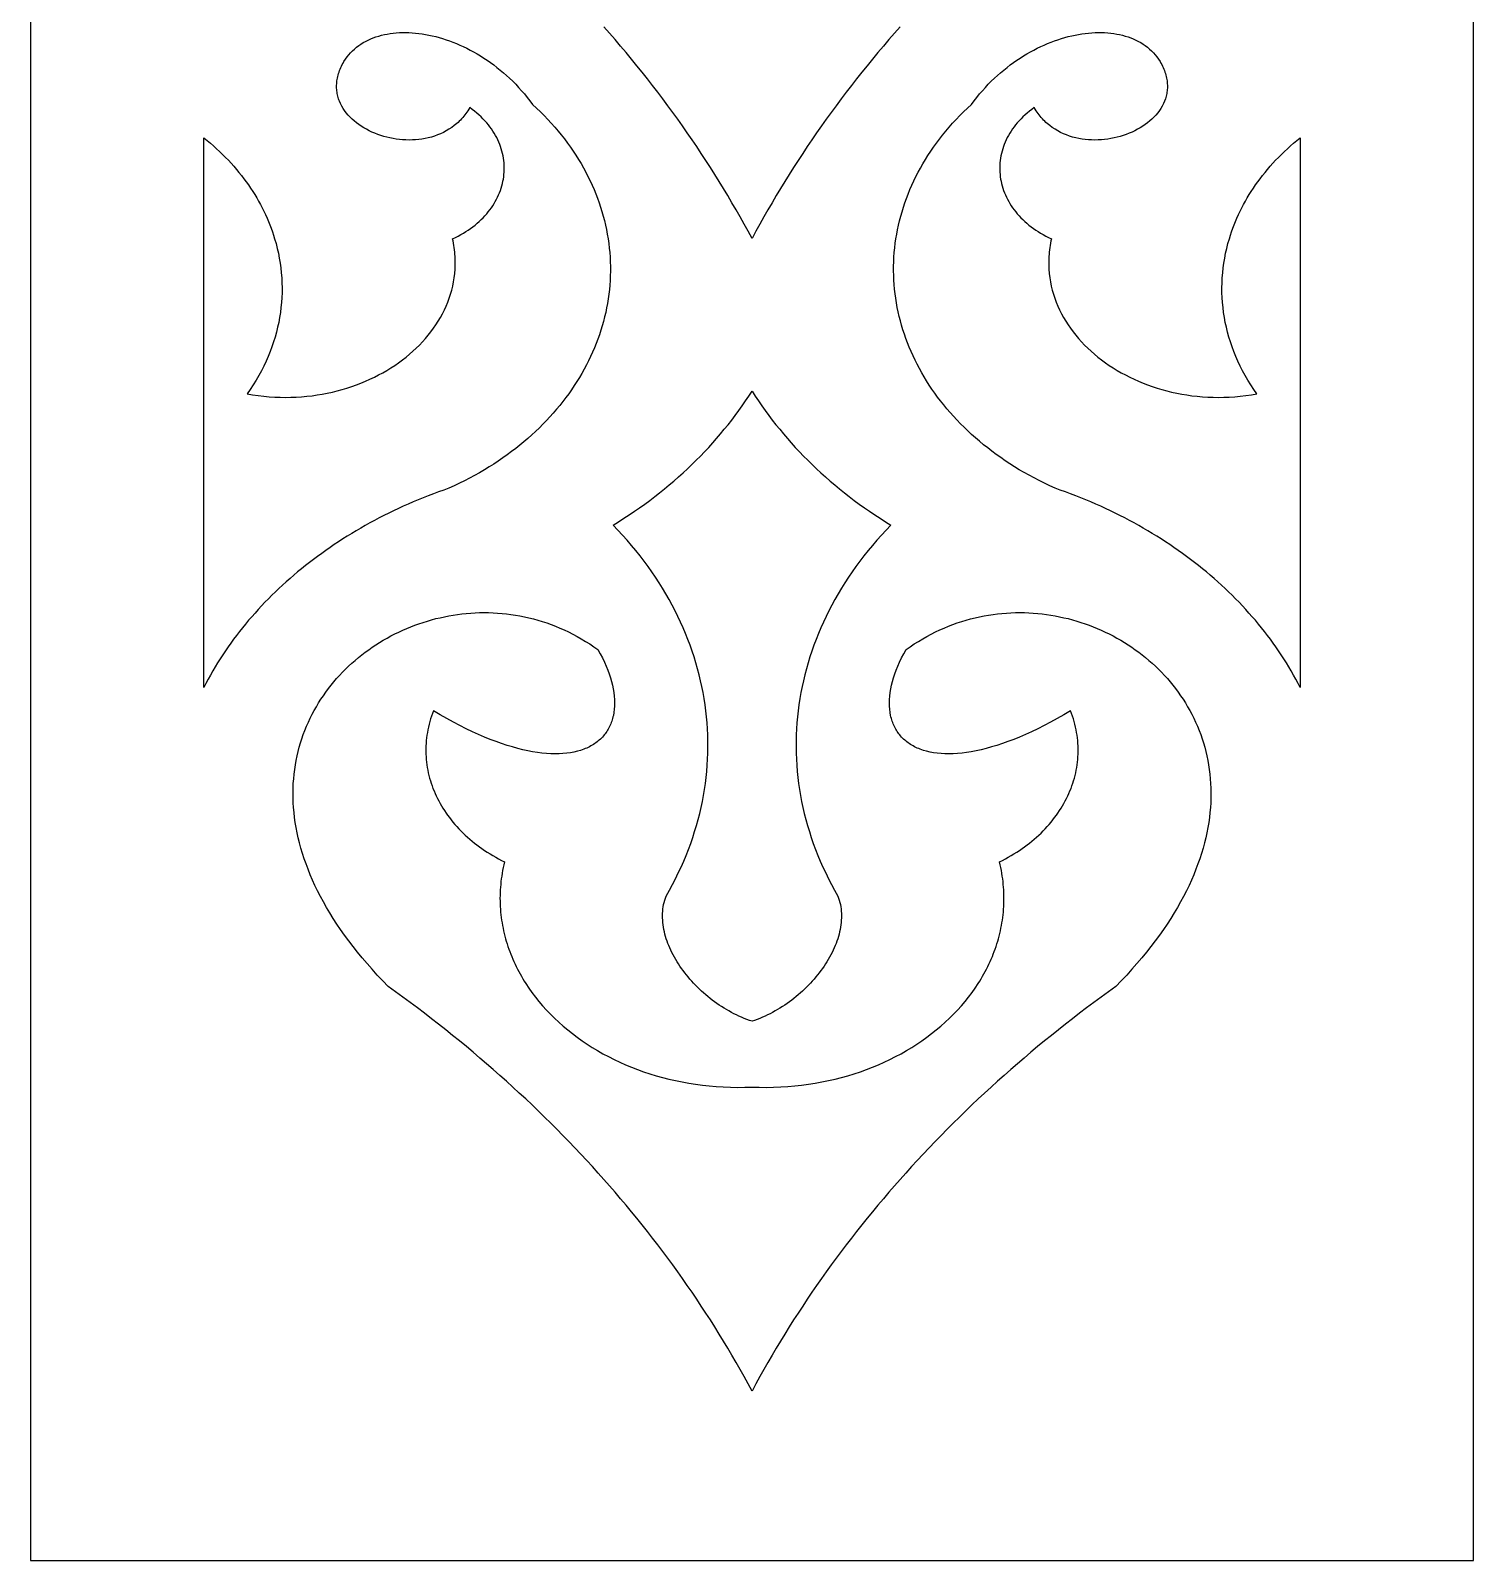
# Model space of a CAD drawing. Extents: x 2404 to 3052, y -2673 to -933.
# Drawn here: x 2801.7 to 3051.7, y -2653.1 to -2388 of the extents above; entities that cross this region are included whole.
import ezdxf

# ---------------------------------------------------------------- set-up
doc = ezdxf.new("R2010")
doc.units = 0
doc.layers.add('LAYER_1', color=18, linetype='CONTINUOUS')

msp = doc.modelspace()

# ---------------------------------------------------------------- linework, layer by layer
at = {"layer": 'LAYER_1'}
for points in [[(2801.7, -2653.09), (3051.7, -2653.09), (3051.7, -953.09), (2801.7, -953.09)], [(2855.99, -2393.32), (2856.26, -2392.92), (2856.54, -2392.53), (2856.83, -2392.16), (2857.14, -2391.81), (2857.47, -2391.48), (2857.82, -2391.16), (2858.18, -2390.86), (2858.55, -2390.58), (2858.94, -2390.31), (2859.34, -2390.06), (2859.75, -2389.83), (2860.18, -2389.61), (2860.62, -2389.41), (2861.07, -2389.23), (2861.54, -2389.06), (2862.01, -2388.91), (2862.49, -2388.78), (2862.99, -2388.66), (2863.49, -2388.56), (2864.01, -2388.47), (2864.53, -2388.41), (2865.06, -2388.35), (2865.59, -2388.32), (2866.14, -2388.3), (2866.69, -2388.3), (2867.25, -2388.31), (2867.81, -2388.34), (2868.38, -2388.39), (2868.96, -2388.45), (2869.54, -2388.53), (2870.12, -2388.63), (2870.71, -2388.74), (2871.3, -2388.87), (2871.89, -2389.01), (2872.48, -2389.18), (2873.08, -2389.35), (2873.68, -2389.55), (2874.28, -2389.75), (2874.88, -2389.98), (2875.48, -2390.22), (2876.08, -2390.48), (2876.67, -2390.75), (2877.27, -2391.04), (2877.87, -2391.35), (2878.46, -2391.67), (2879.05, -2392), (2879.63, -2392.36), (2880.22, -2392.72), (2880.8, -2393.11), (2881.37, -2393.51), (2881.94, -2393.93), (2882.5, -2394.36), (2883.06, -2394.81), (2883.61, -2395.27), (2884.16, -2395.75), (2884.7, -2396.24), (2885.23, -2396.75), (2885.75, -2397.28), (2886.26, -2397.82), (2886.77, -2398.38), (2887.26, -2398.95), (2887.75, -2399.54), (2888.22, -2400.15), (2888.68, -2400.77), (2889.37, -2401.4), (2890.03, -2402.04), (2890.68, -2402.69), (2891.31, -2403.35), (2891.92, -2404.02), (2892.51, -2404.69), (2893.09, -2405.37), (2893.65, -2406.05), (2894.19, -2406.75), (2894.72, -2407.45), (2895.22, -2408.15), (2895.71, -2408.86), (2896.18, -2409.58), (2896.64, -2410.3), (2897.07, -2411.03), (2897.49, -2411.77), (2897.89, -2412.5), (2898.27, -2413.25), (2898.64, -2414), (2898.99, -2414.75), (2899.32, -2415.5), (2899.63, -2416.26), (2899.92, -2417.03), (2900.19, -2417.8), (2900.45, -2418.57), (2900.69, -2419.34), (2900.91, -2420.12), (2901.12, -2420.9), (2901.3, -2421.68), (2901.47, -2422.46), (2901.62, -2423.25), (2901.75, -2424.04), (2901.87, -2424.84), (2901.96, -2425.65), (2902.04, -2426.45), (2902.1, -2427.26), (2902.14, -2428.06), (2902.16, -2428.87), (2902.16, -2429.67), (2902.14, -2430.47), (2902.1, -2431.27), (2902.05, -2432.07), (2901.98, -2432.86), (2901.89, -2433.66), (2901.78, -2434.45), (2901.65, -2435.24), (2901.5, -2436.02), (2901.34, -2436.81), (2901.16, -2437.59), (2900.96, -2438.36), (2900.74, -2439.14), (2900.51, -2439.91), (2900.26, -2440.67), (2899.99, -2441.44), (2899.7, -2442.19), (2899.4, -2442.95), (2899.08, -2443.7), (2898.74, -2444.44), (2898.38, -2445.18), (2898.01, -2445.91), (2897.62, -2446.64), (2897.22, -2447.37), (2896.8, -2448.08), (2896.36, -2448.8), (2895.9, -2449.5), (2895.43, -2450.2), (2894.95, -2450.89), (2894.44, -2451.58), (2893.92, -2452.26), (2893.39, -2452.93), (2892.84, -2453.59), (2892.27, -2454.25), (2891.69, -2454.9), (2891.09, -2455.54), (2890.48, -2456.18), (2889.85, -2456.8), (2889.2, -2457.42), (2888.55, -2458.03), (2887.87, -2458.63), (2887.18, -2459.22), (2886.48, -2459.8), (2885.76, -2460.37), (2885.02, -2460.93), (2884.28, -2461.48), (2883.51, -2462.02), (2882.74, -2462.56), (2881.94, -2463.08), (2881.14, -2463.59), (2880.32, -2464.09), (2879.48, -2464.58), (2878.64, -2465.06), (2877.77, -2465.52), (2876.9, -2465.98), (2876.01, -2466.42), (2875.1, -2466.85), (2874.19, -2467.27), (2873.28, -2467.59), (2872.38, -2467.91), (2871.49, -2468.24), (2870.61, -2468.59), (2869.73, -2468.93), (2868.85, -2469.29), (2867.99, -2469.66), (2867.13, -2470.03), (2866.27, -2470.41), (2865.43, -2470.8), (2864.59, -2471.2), (2863.75, -2471.6), (2862.93, -2472.01), (2862.11, -2472.43), (2861.3, -2472.86), (2860.49, -2473.29), (2859.69, -2473.74), (2858.9, -2474.19), (2858.12, -2474.64), (2857.34, -2475.11), (2856.57, -2475.58), (2855.81, -2476.06), (2855.06, -2476.54), (2854.31, -2477.04), (2853.58, -2477.54), (2852.85, -2478.04), (2852.13, -2478.56), (2851.41, -2479.08), (2850.71, -2479.61), (2850.01, -2480.14), (2849.32, -2480.68), (2848.64, -2481.23), (2847.97, -2481.78), (2847.3, -2482.34), (2846.65, -2482.91), (2846, -2483.48), (2845.36, -2484.06), (2844.73, -2484.64), (2844.11, -2485.23), (2843.5, -2485.83), (2842.9, -2486.43), (2842.3, -2487.04), (2841.72, -2487.66), (2841.14, -2488.28), (2840.58, -2488.9), (2840.02, -2489.54), (2839.47, -2490.17), (2838.94, -2490.82), (2838.41, -2491.47), (2837.89, -2492.12), (2837.38, -2492.78), (2836.88, -2493.45), (2836.4, -2494.12), (2835.92, -2494.79), (2835.45, -2495.47), (2834.99, -2496.16), (2834.54, -2496.85), (2834.1, -2497.54), (2833.68, -2498.24), (2833.26, -2498.95), (2832.85, -2499.66), (2832.46, -2500.37), (2832.07, -2501.09), (2831.7, -2501.82), (2831.7, -2424.04), (2831.7, -2406.54), (2832.27, -2407), (2832.84, -2407.48), (2833.39, -2407.96), (2833.93, -2408.45), (2834.45, -2408.94), (2834.97, -2409.44), (2835.47, -2409.94), (2835.96, -2410.45), (2836.44, -2410.97), (2836.9, -2411.49), (2837.36, -2412.02), (2837.8, -2412.55), (2838.22, -2413.08), (2838.64, -2413.63), (2839.04, -2414.17), (2839.44, -2414.72), (2839.81, -2415.28), (2840.18, -2415.84), (2840.53, -2416.4), (2840.88, -2416.97), (2841.2, -2417.54), (2841.52, -2418.11), (2841.82, -2418.69), (2842.11, -2419.27), (2842.39, -2419.86), (2842.66, -2420.45), (2842.91, -2421.04), (2843.15, -2421.63), (2843.38, -2422.23), (2843.59, -2422.83), (2843.79, -2423.43), (2843.98, -2424.04), (2844.22, -2424.87), (2844.44, -2425.71), (2844.63, -2426.56), (2844.79, -2427.4), (2844.93, -2428.25), (2845.05, -2429.1), (2845.14, -2429.96), (2845.21, -2430.81), (2845.25, -2431.67), (2845.27, -2432.53), (2845.26, -2433.39), (2845.23, -2434.24), (2845.17, -2435.1), (2845.08, -2435.96), (2844.98, -2436.82), (2844.84, -2437.67), (2844.68, -2438.53), (2844.5, -2439.38), (2844.29, -2440.23), (2844.05, -2441.08), (2843.79, -2441.93), (2843.5, -2442.77), (2843.19, -2443.61), (2842.85, -2444.44), (2842.49, -2445.27), (2842.09, -2446.1), (2841.68, -2446.92), (2841.23, -2447.74), (2840.77, -2448.55), (2840.27, -2449.35), (2839.75, -2450.15), (2839.2, -2450.94), (2840.16, -2451.1), (2841.13, -2451.23), (2842.08, -2451.34), (2843.04, -2451.43), (2843.99, -2451.48), (2844.93, -2451.52), (2845.87, -2451.53), (2846.8, -2451.52), (2847.72, -2451.48), (2848.64, -2451.42), (2849.55, -2451.34), (2850.46, -2451.24), (2851.35, -2451.11), (2852.24, -2450.97), (2853.11, -2450.8), (2853.98, -2450.61), (2854.83, -2450.4), (2855.68, -2450.17), (2856.51, -2449.92), (2857.34, -2449.65), (2858.15, -2449.37), (2858.94, -2449.06), (2859.73, -2448.73), (2860.5, -2448.39), (2861.26, -2448.03), (2862, -2447.65), (2862.72, -2447.26), (2863.44, -2446.85), (2864.13, -2446.42), (2864.81, -2445.98), (2865.47, -2445.52), (2866.12, -2445.05), (2866.75, -2444.56), (2867.36, -2444.06), (2867.95, -2443.54), (2868.52, -2443.01), (2869.07, -2442.47), (2869.6, -2441.91), (2870.11, -2441.34), (2870.6, -2440.76), (2871.07, -2440.17), (2871.52, -2439.56), (2871.94, -2438.94), (2872.34, -2438.32), (2872.72, -2437.68), (2873.07, -2437.03), (2873.4, -2436.37), (2873.7, -2435.71), (2873.98, -2435.03), (2874.24, -2434.35), (2874.46, -2433.65), (2874.66, -2432.95), (2874.83, -2432.24), (2874.98, -2431.53), (2875.1, -2430.8), (2875.19, -2430.07), (2875.25, -2429.34), (2875.26, -2428.97), (2875.27, -2428.59), (2875.28, -2428.22), (2875.27, -2427.85), (2875.26, -2427.47), (2875.24, -2427.09), (2875.22, -2426.72), (2875.18, -2426.34), (2875.14, -2425.96), (2875.09, -2425.57), (2875.03, -2425.19), (2874.96, -2424.81), (2874.89, -2424.42), (2874.81, -2424.04), (2875.3, -2423.81), (2875.77, -2423.57), (2876.23, -2423.32), (2876.68, -2423.07), (2877.11, -2422.8), (2877.54, -2422.53), (2877.94, -2422.25), (2878.34, -2421.96), (2878.72, -2421.66), (2879.09, -2421.35), (2879.44, -2421.04), (2879.78, -2420.72), (2880.11, -2420.39), (2880.42, -2420.06), (2880.72, -2419.72), (2881, -2419.38), (2881.28, -2419.03), (2881.53, -2418.67), (2881.78, -2418.31), (2882.01, -2417.94), (2882.22, -2417.57), (2882.43, -2417.2), (2882.61, -2416.82), (2882.79, -2416.44), (2882.95, -2416.06), (2883.09, -2415.67), (2883.22, -2415.28), (2883.34, -2414.88), (2883.44, -2414.49), (2883.53, -2414.09), (2883.61, -2413.69), (2883.67, -2413.29), (2883.71, -2412.89), (2883.75, -2412.48), (2883.76, -2412.08), (2883.77, -2411.68), (2883.75, -2411.27), (2883.73, -2410.87), (2883.69, -2410.47), (2883.63, -2410.06), (2883.56, -2409.66), (2883.47, -2409.26), (2883.37, -2408.86), (2883.26, -2408.46), (2883.13, -2408.07), (2882.99, -2407.68), (2882.83, -2407.29), (2882.65, -2406.9), (2882.46, -2406.51), (2882.26, -2406.13), (2882.04, -2405.76), (2881.81, -2405.38), (2881.56, -2405.02), (2881.29, -2404.65), (2881.01, -2404.29), (2880.72, -2403.94), (2880.41, -2403.59), (2880.08, -2403.25), (2879.74, -2402.91), (2879.38, -2402.58), (2879.01, -2402.26), (2878.63, -2401.94), (2878.22, -2401.63), (2877.81, -2401.32), (2877.65, -2401.59), (2877.48, -2401.85), (2877.31, -2402.1), (2877.13, -2402.35), (2876.95, -2402.58), (2876.76, -2402.82), (2876.57, -2403.04), (2876.38, -2403.26), (2876.18, -2403.47), (2875.97, -2403.67), (2875.76, -2403.87), (2875.55, -2404.06), (2875.11, -2404.42), (2874.66, -2404.76), (2874.19, -2405.07), (2873.71, -2405.35), (2873.22, -2405.61), (2872.71, -2405.85), (2872.2, -2406.06), (2871.68, -2406.24), (2871.14, -2406.41), (2870.61, -2406.55), (2870.06, -2406.67), (2869.51, -2406.76), (2868.96, -2406.84), (2868.4, -2406.89), (2867.84, -2406.92), (2867.28, -2406.93), (2866.72, -2406.92), (2866.16, -2406.89), (2865.61, -2406.83), (2865.05, -2406.76), (2864.5, -2406.67), (2863.96, -2406.57), (2863.42, -2406.44), (2862.88, -2406.3), (2862.36, -2406.13), (2861.84, -2405.96), (2861.34, -2405.76), (2860.84, -2405.55), (2860.36, -2405.32), (2859.89, -2405.07), (2859.43, -2404.81), (2858.99, -2404.54), (2858.56, -2404.25), (2858.15, -2403.95), (2857.76, -2403.63), (2857.39, -2403.3), (2857.04, -2402.95), (2856.71, -2402.6), (2856.4, -2402.23), (2856.11, -2401.84), (2855.85, -2401.45), (2855.61, -2401.04), (2855.4, -2400.63), (2855.21, -2400.2), (2855.13, -2399.99), (2855.05, -2399.77), (2854.99, -2399.54), (2854.93, -2399.32), (2854.87, -2399.09), (2854.83, -2398.86), (2854.79, -2398.63), (2854.76, -2398.4), (2854.74, -2398.16), (2854.72, -2397.92), (2854.72, -2397.68), (2854.72, -2397.44), (2854.73, -2397.2), (2854.75, -2396.95), (2854.78, -2396.7), (2854.81, -2396.45), (2854.86, -2396.2), (2854.92, -2395.95), (2854.98, -2395.69), (2855.05, -2395.43), (2855.14, -2395.17), (2855.23, -2394.91), (2855.33, -2394.65), (2855.44, -2394.39), (2855.57, -2394.12), (2855.7, -2393.86), (2855.84, -2393.59)], [(2964.71, -2400.77), (2965.17, -2400.15), (2965.64, -2399.54), (2966.13, -2398.95), (2966.62, -2398.38), (2967.13, -2397.82), (2967.64, -2397.28), (2968.16, -2396.75), (2968.69, -2396.24), (2969.23, -2395.75), (2969.78, -2395.27), (2970.33, -2394.81), (2970.89, -2394.36), (2971.45, -2393.93), (2972.02, -2393.51), (2972.59, -2393.11), (2973.17, -2392.72), (2973.76, -2392.36), (2974.34, -2392), (2974.93, -2391.67), (2975.53, -2391.35), (2976.12, -2391.04), (2976.72, -2390.75), (2977.32, -2390.48), (2977.91, -2390.22), (2978.51, -2389.98), (2979.11, -2389.75), (2979.71, -2389.55), (2980.31, -2389.35), (2980.91, -2389.18), (2981.5, -2389.01), (2982.09, -2388.87), (2982.68, -2388.74), (2983.27, -2388.63), (2983.85, -2388.53), (2984.43, -2388.45), (2985.01, -2388.39), (2985.58, -2388.34), (2986.14, -2388.31), (2986.7, -2388.3), (2987.25, -2388.3), (2987.8, -2388.32), (2988.33, -2388.35), (2988.86, -2388.41), (2989.38, -2388.47), (2989.9, -2388.56), (2990.4, -2388.66), (2990.9, -2388.78), (2991.38, -2388.91), (2991.85, -2389.06), (2992.32, -2389.23), (2992.77, -2389.41), (2993.21, -2389.61), (2993.64, -2389.83), (2994.05, -2390.06), (2994.45, -2390.31), (2994.84, -2390.58), (2995.21, -2390.86), (2995.57, -2391.16), (2995.92, -2391.48), (2996.25, -2391.81), (2996.56, -2392.16), (2996.86, -2392.53), (2997.13, -2392.92), (2997.4, -2393.32), (2997.55, -2393.59), (2997.69, -2393.86), (2997.82, -2394.12), (2997.95, -2394.39), (2998.06, -2394.65), (2998.16, -2394.91), (2998.25, -2395.17), (2998.34, -2395.43), (2998.41, -2395.69), (2998.48, -2395.95), (2998.53, -2396.2), (2998.58, -2396.45), (2998.61, -2396.7), (2998.64, -2396.95), (2998.66, -2397.2), (2998.67, -2397.44), (2998.67, -2397.68), (2998.67, -2397.92), (2998.65, -2398.16), (2998.63, -2398.4), (2998.6, -2398.63), (2998.56, -2398.86), (2998.52, -2399.09), (2998.47, -2399.32), (2998.4, -2399.54), (2998.34, -2399.77), (2998.18, -2400.2), (2997.99, -2400.63), (2997.78, -2401.04), (2997.54, -2401.45), (2997.28, -2401.84), (2996.99, -2402.23), (2996.68, -2402.6), (2996.35, -2402.95), (2996, -2403.3), (2995.63, -2403.63), (2995.24, -2403.95), (2994.83, -2404.25), (2994.4, -2404.54), (2993.96, -2404.81), (2993.5, -2405.07), (2993.03, -2405.32), (2992.55, -2405.55), (2992.05, -2405.76), (2991.55, -2405.96), (2991.03, -2406.13), (2990.51, -2406.3), (2989.97, -2406.44), (2989.43, -2406.57), (2988.89, -2406.67), (2988.34, -2406.76), (2987.78, -2406.83), (2987.23, -2406.89), (2986.67, -2406.92), (2986.11, -2406.93), (2985.55, -2406.92), (2984.99, -2406.89), (2984.43, -2406.84), (2983.88, -2406.76), (2983.33, -2406.67), (2982.78, -2406.55), (2982.25, -2406.41), (2981.72, -2406.24), (2981.19, -2406.06), (2980.68, -2405.85), (2980.17, -2405.61), (2979.68, -2405.35), (2979.2, -2405.07), (2978.73, -2404.76), (2978.28, -2404.42), (2978.06, -2404.24), (2977.84, -2404.06), (2977.63, -2403.87), (2977.42, -2403.67), (2977.21, -2403.47), (2977.01, -2403.26), (2976.82, -2403.04), (2976.63, -2402.82), (2976.44, -2402.58), (2976.26, -2402.35), (2976.08, -2402.1), (2975.91, -2401.85), (2975.74, -2401.59), (2975.58, -2401.32), (2975.17, -2401.63), (2974.76, -2401.94), (2974.38, -2402.26), (2974.01, -2402.58), (2973.65, -2402.91), (2973.31, -2403.25), (2972.98, -2403.59), (2972.67, -2403.94), (2972.38, -2404.29), (2972.1, -2404.65), (2971.83, -2405.02), (2971.59, -2405.38), (2971.35, -2405.76), (2971.13, -2406.13), (2970.93, -2406.51), (2970.74, -2406.9), (2970.56, -2407.29), (2970.41, -2407.68), (2970.26, -2408.07), (2970.13, -2408.46), (2970.02, -2408.86), (2969.92, -2409.26), (2969.83, -2409.66), (2969.76, -2410.06), (2969.71, -2410.47), (2969.66, -2410.87), (2969.64, -2411.27), (2969.63, -2411.68), (2969.63, -2412.08), (2969.64, -2412.48), (2969.68, -2412.89), (2969.72, -2413.29), (2969.78, -2413.69), (2969.86, -2414.09), (2969.95, -2414.49), (2970.05, -2414.88), (2970.17, -2415.28), (2970.3, -2415.67), (2970.44, -2416.06), (2970.6, -2416.44), (2970.78, -2416.82), (2970.97, -2417.2), (2971.17, -2417.57), (2971.38, -2417.94), (2971.61, -2418.31), (2971.86, -2418.67), (2972.11, -2419.03), (2972.39, -2419.38), (2972.67, -2419.72), (2972.97, -2420.06), (2973.28, -2420.39), (2973.61, -2420.72), (2973.95, -2421.04), (2974.3, -2421.35), (2974.67, -2421.66), (2975.05, -2421.96), (2975.45, -2422.25), (2975.85, -2422.53), (2976.28, -2422.8), (2976.71, -2423.07), (2977.16, -2423.32), (2977.62, -2423.57), (2978.09, -2423.81), (2978.58, -2424.04), (2978.5, -2424.42), (2978.43, -2424.81), (2978.36, -2425.19), (2978.3, -2425.57), (2978.25, -2425.96), (2978.21, -2426.34), (2978.17, -2426.72), (2978.15, -2427.09), (2978.13, -2427.47), (2978.12, -2427.85), (2978.11, -2428.22), (2978.12, -2428.59), (2978.15, -2429.34), (2978.2, -2430.07), (2978.29, -2430.8), (2978.41, -2431.53), (2978.56, -2432.24), (2978.73, -2432.95), (2978.93, -2433.65), (2979.16, -2434.35), (2979.41, -2435.03), (2979.69, -2435.71), (2979.99, -2436.37), (2980.32, -2437.03), (2980.67, -2437.68), (2981.05, -2438.32), (2981.45, -2438.94), (2981.87, -2439.56), (2982.32, -2440.17), (2982.79, -2440.76), (2983.28, -2441.34), (2983.79, -2441.91), (2984.32, -2442.47), (2984.87, -2443.01), (2985.44, -2443.54), (2986.03, -2444.06), (2986.64, -2444.56), (2987.27, -2445.05), (2987.92, -2445.52), (2988.58, -2445.98), (2989.26, -2446.42), (2989.95, -2446.85), (2990.67, -2447.26), (2991.39, -2447.65), (2992.14, -2448.03), (2992.89, -2448.39), (2993.66, -2448.73), (2994.45, -2449.06), (2995.24, -2449.37), (2996.05, -2449.65), (2996.88, -2449.92), (2997.71, -2450.17), (2998.56, -2450.4), (2999.41, -2450.61), (3000.28, -2450.8), (3001.15, -2450.97), (3002.04, -2451.11), (3002.93, -2451.24), (3003.84, -2451.34), (3004.75, -2451.42), (3005.67, -2451.48), (3006.59, -2451.52), (3007.52, -2451.53), (3008.46, -2451.52), (3009.4, -2451.48), (3010.35, -2451.43), (3011.31, -2451.34), (3012.26, -2451.23), (3013.23, -2451.1), (3014.19, -2450.94), (3013.64, -2450.15), (3013.12, -2449.35), (3012.62, -2448.55), (3012.16, -2447.74), (3011.71, -2446.92), (3011.3, -2446.1), (3010.9, -2445.27), (3010.54, -2444.44), (3010.2, -2443.61), (3009.89, -2442.77), (3009.6, -2441.93), (3009.34, -2441.08), (3009.1, -2440.23), (3008.89, -2439.38), (3008.71, -2438.53), (3008.55, -2437.67), (3008.41, -2436.82), (3008.31, -2435.96), (3008.22, -2435.1), (3008.16, -2434.24), (3008.13, -2433.39), (3008.12, -2432.53), (3008.14, -2431.67), (3008.18, -2430.81), (3008.25, -2429.96), (3008.34, -2429.1), (3008.46, -2428.25), (3008.6, -2427.4), (3008.76, -2426.56), (3008.95, -2425.71), (3009.17, -2424.87), (3009.41, -2424.04), (3009.6, -2423.43), (3009.8, -2422.83), (3010.01, -2422.23), (3010.24, -2421.63), (3010.48, -2421.04), (3010.73, -2420.45), (3011, -2419.86), (3011.28, -2419.27), (3011.57, -2418.69), (3011.87, -2418.11), (3012.19, -2417.54), (3012.52, -2416.97), (3012.86, -2416.4), (3013.21, -2415.84), (3013.58, -2415.28), (3013.96, -2414.72), (3014.35, -2414.17), (3014.75, -2413.63), (3015.17, -2413.08), (3015.59, -2412.55), (3016.04, -2412.02), (3016.49, -2411.49), (3016.95, -2410.97), (3017.43, -2410.45), (3017.92, -2409.94), (3018.42, -2409.44), (3018.94, -2408.94), (3019.46, -2408.45), (3020, -2407.96), (3020.55, -2407.48), (3021.12, -2407), (3021.69, -2406.54), (3021.69, -2424.04), (3021.69, -2501.82), (3021.32, -2501.09), (3020.93, -2500.37), (3020.54, -2499.66), (3020.13, -2498.95), (3019.71, -2498.24), (3019.29, -2497.54), (3018.85, -2496.85), (3018.4, -2496.16), (3017.94, -2495.47), (3017.47, -2494.79), (3017, -2494.12), (3016.51, -2493.45), (3016.01, -2492.78), (3015.5, -2492.12), (3014.98, -2491.47), (3014.45, -2490.82), (3013.92, -2490.17), (3013.37, -2489.54), (3012.81, -2488.9), (3012.25, -2488.28), (3011.67, -2487.66), (3011.09, -2487.04), (3010.49, -2486.43), (3009.89, -2485.83), (3009.28, -2485.23), (3008.66, -2484.64), (3008.03, -2484.06), (3007.39, -2483.48), (3006.75, -2482.91), (3006.09, -2482.34), (3005.43, -2481.78), (3004.75, -2481.23), (3004.07, -2480.68), (3003.38, -2480.14), (3002.68, -2479.61), (3001.98, -2479.08), (3001.27, -2478.56), (3000.54, -2478.04), (2999.81, -2477.54), (2999.08, -2477.04), (2998.33, -2476.54), (2997.58, -2476.06), (2996.82, -2475.58), (2996.05, -2475.11), (2995.27, -2474.64), (2994.49, -2474.19), (2993.7, -2473.74), (2992.9, -2473.29), (2992.09, -2472.86), (2991.28, -2472.43), (2990.46, -2472.01), (2989.64, -2471.6), (2988.8, -2471.2), (2987.96, -2470.8), (2987.12, -2470.41), (2986.26, -2470.03), (2985.4, -2469.66), (2984.54, -2469.29), (2983.66, -2468.93), (2982.78, -2468.59), (2981.9, -2468.24), (2981.01, -2467.91), (2980.11, -2467.59), (2979.2, -2467.27), (2978.28, -2466.85), (2977.36, -2466.41), (2976.46, -2465.96), (2975.58, -2465.5), (2974.71, -2465.03), (2973.85, -2464.55), (2973.01, -2464.06), (2972.19, -2463.55), (2971.38, -2463.04), (2970.58, -2462.51), (2969.8, -2461.97), (2969.03, -2461.43), (2968.28, -2460.87), (2967.54, -2460.3), (2966.82, -2459.73), (2966.12, -2459.14), (2965.43, -2458.55), (2964.75, -2457.95), (2964.09, -2457.34), (2963.45, -2456.72), (2962.82, -2456.09), (2962.21, -2455.45), (2961.61, -2454.81), (2961.03, -2454.15), (2960.46, -2453.5), (2959.91, -2452.83), (2959.38, -2452.15), (2958.86, -2451.47), (2958.36, -2450.79), (2957.88, -2450.09), (2957.41, -2449.39), (2956.96, -2448.68), (2956.52, -2447.97), (2956.11, -2447.25), (2955.7, -2446.53), (2955.32, -2445.8), (2954.95, -2445.07), (2954.6, -2444.33), (2954.26, -2443.58), (2953.95, -2442.83), (2953.65, -2442.08), (2953.36, -2441.33), (2953.1, -2440.56), (2952.85, -2439.8), (2952.62, -2439.03), (2952.41, -2438.26), (2952.21, -2437.49), (2952.03, -2436.71), (2951.87, -2435.93), (2951.73, -2435.15), (2951.6, -2434.36), (2951.5, -2433.57), (2951.41, -2432.79), (2951.34, -2431.99), (2951.28, -2431.2), (2951.25, -2430.41), (2951.23, -2429.61), (2951.23, -2428.82), (2951.26, -2428.02), (2951.29, -2427.23), (2951.35, -2426.43), (2951.43, -2425.63), (2951.52, -2424.83), (2951.64, -2424.04), (2951.77, -2423.25), (2951.92, -2422.47), (2952.08, -2421.69), (2952.27, -2420.91), (2952.47, -2420.13), (2952.69, -2419.36), (2952.93, -2418.59), (2953.18, -2417.82), (2953.46, -2417.05), (2953.75, -2416.29), (2954.06, -2415.53), (2954.39, -2414.77), (2954.73, -2414.02), (2955.1, -2413.28), (2955.48, -2412.53), (2955.88, -2411.79), (2956.3, -2411.06), (2956.73, -2410.33), (2957.19, -2409.61), (2957.66, -2408.89), (2958.15, -2408.18), (2958.65, -2407.47), (2959.18, -2406.77), (2959.72, -2406.08), (2960.28, -2405.39), (2960.86, -2404.71), (2961.46, -2404.03), (2962.07, -2403.36), (2962.7, -2402.7), (2963.35, -2402.05), (2964.02, -2401.4)], [(2926.7, -2450.47), (2927.25, -2451.32), (2927.81, -2452.16), (2928.39, -2453), (2928.98, -2453.83), (2929.59, -2454.65), (2930.21, -2455.47), (2930.84, -2456.27), (2931.49, -2457.07), (2932.15, -2457.86), (2932.82, -2458.65), (2933.5, -2459.42), (2934.2, -2460.19), (2934.91, -2460.95), (2935.63, -2461.7), (2936.37, -2462.44), (2937.12, -2463.18), (2937.88, -2463.9), (2938.65, -2464.62), (2939.44, -2465.33), (2940.24, -2466.03), (2941.05, -2466.71), (2941.87, -2467.4), (2942.71, -2468.07), (2943.55, -2468.73), (2944.41, -2469.38), (2945.28, -2470.02), (2946.17, -2470.65), (2947.06, -2471.27), (2947.97, -2471.89), (2948.89, -2472.49), (2949.82, -2473.08), (2950.77, -2473.66), (2949.93, -2474.53), (2949.12, -2475.4), (2948.34, -2476.29), (2947.57, -2477.18), (2946.82, -2478.08), (2946.1, -2478.99), (2945.39, -2479.91), (2944.71, -2480.84), (2944.05, -2481.77), (2943.41, -2482.71), (2942.79, -2483.66), (2942.19, -2484.62), (2941.62, -2485.58), (2941.07, -2486.54), (2940.53, -2487.52), (2940.02, -2488.5), (2939.53, -2489.48), (2939.07, -2490.47), (2938.62, -2491.47), (2938.2, -2492.47), (2937.8, -2493.48), (2937.42, -2494.49), (2937.06, -2495.5), (2936.72, -2496.52), (2936.41, -2497.54), (2936.12, -2498.57), (2935.84, -2499.6), (2935.6, -2500.63), (2935.37, -2501.66), (2935.16, -2502.7), (2934.98, -2503.74), (2934.82, -2504.79), (2934.68, -2505.83), (2934.57, -2506.88), (2934.47, -2507.92), (2934.4, -2508.97), (2934.35, -2510.02), (2934.33, -2511.08), (2934.32, -2512.13), (2934.34, -2513.18), (2934.38, -2514.23), (2934.44, -2515.28), (2934.53, -2516.34), (2934.64, -2517.39), (2934.77, -2518.44), (2934.92, -2519.49), (2935.1, -2520.54), (2935.3, -2521.58), (2935.52, -2522.63), (2935.76, -2523.67), (2936.03, -2524.71), (2936.32, -2525.75), (2936.63, -2526.79), (2936.96, -2527.82), (2937.32, -2528.85), (2937.7, -2529.88), (2938.11, -2530.9), (2938.53, -2531.92), (2938.98, -2532.94), (2939.46, -2533.95), (2939.95, -2534.95), (2940.47, -2535.96), (2941.01, -2536.95), (2941.58, -2537.95), (2941.71, -2538.31), (2941.82, -2538.68), (2941.92, -2539.05), (2942.01, -2539.43), (2942.07, -2539.81), (2942.13, -2540.19), (2942.16, -2540.57), (2942.19, -2540.96), (2942.2, -2541.35), (2942.19, -2541.75), (2942.17, -2542.14), (2942.14, -2542.54), (2942.09, -2542.94), (2942.03, -2543.34), (2941.96, -2543.74), (2941.88, -2544.14), (2941.78, -2544.54), (2941.67, -2544.94), (2941.54, -2545.35), (2941.41, -2545.75), (2941.26, -2546.15), (2941.1, -2546.55), (2940.93, -2546.95), (2940.75, -2547.35), (2940.56, -2547.75), (2940.35, -2548.15), (2940.14, -2548.54), (2939.91, -2548.94), (2939.68, -2549.33), (2939.43, -2549.71), (2939.18, -2550.1), (2938.92, -2550.48), (2938.64, -2550.86), (2938.36, -2551.24), (2938.07, -2551.61), (2937.77, -2551.97), (2937.46, -2552.34), (2937.14, -2552.7), (2936.82, -2553.05), (2936.49, -2553.4), (2936.14, -2553.74), (2935.8, -2554.08), (2935.44, -2554.41), (2935.08, -2554.74), (2934.71, -2555.06), (2934.34, -2555.37), (2933.95, -2555.68), (2933.57, -2555.98), (2933.17, -2556.28), (2932.77, -2556.56), (2932.37, -2556.84), (2931.96, -2557.11), (2931.54, -2557.37), (2931.12, -2557.63), (2930.7, -2557.87), (2930.27, -2558.11), (2929.83, -2558.34), (2929.4, -2558.56), (2928.95, -2558.77), (2928.51, -2558.96), (2928.06, -2559.15), (2927.61, -2559.33), (2927.15, -2559.5), (2926.7, -2559.66), (2926.24, -2559.5), (2925.78, -2559.33), (2925.33, -2559.15), (2924.88, -2558.96), (2924.44, -2558.77), (2924, -2558.56), (2923.56, -2558.34), (2923.12, -2558.11), (2922.69, -2557.87), (2922.27, -2557.63), (2921.85, -2557.37), (2921.43, -2557.11), (2921.02, -2556.84), (2920.62, -2556.56), (2920.22, -2556.28), (2919.82, -2555.98), (2919.44, -2555.68), (2919.05, -2555.37), (2918.68, -2555.06), (2918.31, -2554.74), (2917.95, -2554.41), (2917.59, -2554.08), (2917.25, -2553.74), (2916.91, -2553.4), (2916.57, -2553.05), (2916.25, -2552.7), (2915.93, -2552.34), (2915.62, -2551.97), (2915.32, -2551.61), (2915.03, -2551.24), (2914.75, -2550.86), (2914.48, -2550.48), (2914.21, -2550.1), (2913.96, -2549.71), (2913.71, -2549.33), (2913.48, -2548.94), (2913.25, -2548.54), (2913.04, -2548.15), (2912.83, -2547.75), (2912.64, -2547.35), (2912.46, -2546.95), (2912.29, -2546.55), (2912.13, -2546.15), (2911.98, -2545.75), (2911.85, -2545.35), (2911.72, -2544.94), (2911.61, -2544.54), (2911.51, -2544.14), (2911.43, -2543.74), (2911.36, -2543.34), (2911.3, -2542.94), (2911.25, -2542.54), (2911.22, -2542.14), (2911.2, -2541.75), (2911.19, -2541.35), (2911.2, -2540.96), (2911.23, -2540.57), (2911.26, -2540.19), (2911.32, -2539.81), (2911.38, -2539.43), (2911.47, -2539.05), (2911.57, -2538.68), (2911.68, -2538.31), (2911.81, -2537.95), (2912.38, -2536.95), (2912.92, -2535.96), (2913.44, -2534.95), (2913.93, -2533.95), (2914.41, -2532.94), (2914.86, -2531.92), (2915.28, -2530.9), (2915.69, -2529.88), (2916.07, -2528.85), (2916.43, -2527.82), (2916.76, -2526.79), (2917.07, -2525.75), (2917.36, -2524.71), (2917.63, -2523.67), (2917.87, -2522.63), (2918.09, -2521.58), (2918.29, -2520.54), (2918.47, -2519.49), (2918.62, -2518.44), (2918.75, -2517.39), (2918.86, -2516.34), (2918.95, -2515.28), (2919.01, -2514.23), (2919.05, -2513.18), (2919.07, -2512.13), (2919.06, -2511.08), (2919.04, -2510.02), (2918.99, -2508.97), (2918.92, -2507.92), (2918.82, -2506.88), (2918.71, -2505.83), (2918.57, -2504.79), (2918.41, -2503.74), (2918.23, -2502.7), (2918.02, -2501.66), (2917.79, -2500.63), (2917.55, -2499.6), (2917.28, -2498.57), (2916.98, -2497.54), (2916.67, -2496.52), (2916.33, -2495.5), (2915.97, -2494.49), (2915.59, -2493.48), (2915.19, -2492.47), (2914.77, -2491.47), (2914.32, -2490.47), (2913.86, -2489.48), (2913.37, -2488.5), (2912.86, -2487.52), (2912.32, -2486.54), (2911.77, -2485.58), (2911.2, -2484.62), (2910.6, -2483.66), (2909.98, -2482.71), (2909.34, -2481.77), (2908.68, -2480.84), (2908, -2479.91), (2907.29, -2478.99), (2906.57, -2478.08), (2905.82, -2477.18), (2905.06, -2476.29), (2904.27, -2475.4), (2903.46, -2474.53), (2902.63, -2473.66), (2903.57, -2473.08), (2904.5, -2472.49), (2905.42, -2471.89), (2906.33, -2471.27), (2907.22, -2470.65), (2908.11, -2470.02), (2908.98, -2469.38), (2909.84, -2468.73), (2910.68, -2468.07), (2911.52, -2467.4), (2912.34, -2466.71), (2913.15, -2466.03), (2913.95, -2465.33), (2914.74, -2464.62), (2915.51, -2463.9), (2916.27, -2463.18), (2917.02, -2462.44), (2917.76, -2461.7), (2918.48, -2460.95), (2919.19, -2460.19), (2919.89, -2459.42), (2920.57, -2458.65), (2921.24, -2457.86), (2921.9, -2457.07), (2922.55, -2456.27), (2923.18, -2455.47), (2923.8, -2454.65), (2924.41, -2453.83), (2925, -2453), (2925.58, -2452.16), (2926.14, -2451.32)], [(2953.39, -2495.25), (2954.1, -2494.75), (2954.82, -2494.27), (2955.54, -2493.81), (2956.27, -2493.37), (2957.01, -2492.96), (2957.75, -2492.56), (2958.49, -2492.19), (2959.24, -2491.83), (2959.99, -2491.5), (2960.75, -2491.19), (2961.51, -2490.89), (2962.27, -2490.62), (2963.04, -2490.37), (2963.81, -2490.14), (2964.58, -2489.92), (2965.35, -2489.73), (2966.13, -2489.55), (2966.9, -2489.4), (2967.68, -2489.26), (2968.46, -2489.15), (2969.23, -2489.05), (2970.01, -2488.97), (2970.79, -2488.91), (2971.57, -2488.86), (2972.34, -2488.84), (2973.12, -2488.83), (2973.89, -2488.84), (2974.67, -2488.87), (2975.44, -2488.91), (2976.2, -2488.98), (2976.97, -2489.06), (2977.73, -2489.15), (2978.49, -2489.27), (2979.25, -2489.4), (2980, -2489.54), (2980.74, -2489.71), (2981.49, -2489.88), (2982.22, -2490.08), (2982.96, -2490.29), (2983.68, -2490.52), (2984.4, -2490.76), (2985.12, -2491.02), (2985.83, -2491.29), (2986.53, -2491.58), (2987.22, -2491.88), (2987.91, -2492.2), (2988.59, -2492.53), (2989.26, -2492.88), (2989.92, -2493.24), (2990.58, -2493.62), (2991.22, -2494), (2991.86, -2494.41), (2992.49, -2494.83), (2993.11, -2495.26), (2993.71, -2495.7), (2994.31, -2496.16), (2994.9, -2496.63), (2995.47, -2497.11), (2996.03, -2497.6), (2996.59, -2498.11), (2997.13, -2498.63), (2997.65, -2499.17), (2998.17, -2499.71), (2998.67, -2500.27), (2999.16, -2500.84), (2999.63, -2501.42), (3000.09, -2502.01), (3000.54, -2502.61), (3000.97, -2503.23), (3001.39, -2503.85), (3001.8, -2504.49), (3002.18, -2505.14), (3002.55, -2505.8), (3002.91, -2506.46), (3003.25, -2507.14), (3003.57, -2507.83), (3003.88, -2508.53), (3004.17, -2509.24), (3004.44, -2509.95), (3004.69, -2510.68), (3004.92, -2511.42), (3005.14, -2512.16), (3005.34, -2512.92), (3005.52, -2513.68), (3005.67, -2514.45), (3005.81, -2515.23), (3005.93, -2516.02), (3006.03, -2516.82), (3006.11, -2517.63), (3006.17, -2518.44), (3006.2, -2519.26), (3006.22, -2520.09), (3006.21, -2520.92), (3006.18, -2521.77), (3006.13, -2522.62), (3006.05, -2523.47), (3005.95, -2524.34), (3005.83, -2525.21), (3005.68, -2526.09), (3005.51, -2526.97), (3005.32, -2527.86), (3005.1, -2528.75), (3004.86, -2529.66), (3004.59, -2530.56), (3004.29, -2531.48), (3003.97, -2532.39), (3003.62, -2533.32), (3003.25, -2534.25), (3002.85, -2535.18), (3002.42, -2536.12), (3001.97, -2537.06), (3001.48, -2538.01), (3000.97, -2538.96), (3000.43, -2539.91), (2999.86, -2540.87), (2999.27, -2541.84), (2998.64, -2542.8), (2997.98, -2543.77), (2997.3, -2544.75), (2996.58, -2545.72), (2995.83, -2546.71), (2995.05, -2547.69), (2994.24, -2548.67), (2993.4, -2549.66), (2992.53, -2550.65), (2991.63, -2551.65), (2990.69, -2552.64), (2989.72, -2553.64), (2988.45, -2554.55), (2987.18, -2555.47), (2985.93, -2556.4), (2984.68, -2557.33), (2983.44, -2558.27), (2982.21, -2559.22), (2980.99, -2560.17), (2979.78, -2561.13), (2978.57, -2562.1), (2977.38, -2563.07), (2976.19, -2564.05), (2975.01, -2565.03), (2973.84, -2566.02), (2972.68, -2567.02), (2971.53, -2568.02), (2970.39, -2569.03), (2969.25, -2570.04), (2968.13, -2571.06), (2967.01, -2572.09), (2965.91, -2573.12), (2964.81, -2574.16), (2963.72, -2575.2), (2962.64, -2576.25), (2961.57, -2577.31), (2960.51, -2578.37), (2959.46, -2579.44), (2958.41, -2580.51), (2957.38, -2581.58), (2956.36, -2582.67), (2955.34, -2583.76), (2954.34, -2584.85), (2953.34, -2585.95), (2952.36, -2587.05), (2951.38, -2588.16), (2950.41, -2589.28), (2949.46, -2590.4), (2948.51, -2591.53), (2947.57, -2592.66), (2946.64, -2593.79), (2945.72, -2594.93), (2944.82, -2596.08), (2943.92, -2597.23), (2943.03, -2598.39), (2942.15, -2599.55), (2941.28, -2600.71), (2940.42, -2601.88), (2939.57, -2603.06), (2938.73, -2604.24), (2937.9, -2605.42), (2937.08, -2606.61), (2936.27, -2607.81), (2935.48, -2609.01), (2934.69, -2610.21), (2933.91, -2611.42), (2933.14, -2612.63), (2932.38, -2613.85), (2931.64, -2615.07), (2930.9, -2616.3), (2930.17, -2617.53), (2929.46, -2618.76), (2928.75, -2620), (2928.05, -2621.24), (2927.37, -2622.49), (2926.7, -2623.74), (2926.02, -2622.49), (2925.34, -2621.24), (2924.64, -2620), (2923.94, -2618.76), (2923.22, -2617.53), (2922.49, -2616.3), (2921.76, -2615.07), (2921.01, -2613.85), (2920.25, -2612.63), (2919.48, -2611.42), (2918.7, -2610.21), (2917.91, -2609.01), (2917.12, -2607.81), (2916.31, -2606.61), (2915.49, -2605.42), (2914.66, -2604.24), (2913.82, -2603.06), (2912.97, -2601.88), (2912.11, -2600.71), (2911.24, -2599.55), (2910.36, -2598.39), (2909.47, -2597.23), (2908.57, -2596.08), (2907.67, -2594.93), (2906.75, -2593.79), (2905.82, -2592.66), (2904.88, -2591.53), (2903.93, -2590.4), (2902.98, -2589.28), (2902.01, -2588.16), (2901.03, -2587.05), (2900.05, -2585.95), (2899.05, -2584.85), (2898.05, -2583.76), (2897.03, -2582.67), (2896.01, -2581.58), (2894.98, -2580.51), (2893.93, -2579.44), (2892.88, -2578.37), (2891.82, -2577.31), (2890.75, -2576.25), (2889.67, -2575.2), (2888.58, -2574.16), (2887.49, -2573.12), (2886.38, -2572.09), (2885.26, -2571.06), (2884.14, -2570.04), (2883, -2569.03), (2881.86, -2568.02), (2880.71, -2567.02), (2879.55, -2566.02), (2878.38, -2565.03), (2877.2, -2564.05), (2876.02, -2563.07), (2874.82, -2562.1), (2873.62, -2561.13), (2872.4, -2560.17), (2871.18, -2559.22), (2869.95, -2558.27), (2868.71, -2557.33), (2867.46, -2556.4), (2866.21, -2555.47), (2864.94, -2554.55), (2863.67, -2553.64), (2862.7, -2552.64), (2861.76, -2551.65), (2860.86, -2550.65), (2859.99, -2549.66), (2859.15, -2548.67), (2858.34, -2547.69), (2857.56, -2546.71), (2856.81, -2545.72), (2856.09, -2544.75), (2855.41, -2543.77), (2854.75, -2542.8), (2854.12, -2541.84), (2853.53, -2540.87), (2852.96, -2539.91), (2852.42, -2538.96), (2851.91, -2538.01), (2851.42, -2537.06), (2850.97, -2536.12), (2850.54, -2535.18), (2850.14, -2534.25), (2849.77, -2533.32), (2849.42, -2532.39), (2849.1, -2531.48), (2848.8, -2530.56), (2848.53, -2529.66), (2848.29, -2528.75), (2848.07, -2527.86), (2847.88, -2526.97), (2847.71, -2526.09), (2847.56, -2525.21), (2847.44, -2524.34), (2847.34, -2523.47), (2847.27, -2522.62), (2847.21, -2521.77), (2847.18, -2520.92), (2847.17, -2520.09), (2847.19, -2519.26), (2847.22, -2518.44), (2847.28, -2517.63), (2847.36, -2516.82), (2847.46, -2516.02), (2847.58, -2515.23), (2847.72, -2514.45), (2847.87, -2513.68), (2848.05, -2512.92), (2848.25, -2512.16), (2848.47, -2511.42), (2848.7, -2510.68), (2848.95, -2509.95), (2849.22, -2509.24), (2849.51, -2508.53), (2849.82, -2507.83), (2850.14, -2507.14), (2850.48, -2506.46), (2850.84, -2505.8), (2851.21, -2505.14), (2851.6, -2504.49), (2852, -2503.85), (2852.42, -2503.23), (2852.85, -2502.61), (2853.3, -2502.01), (2853.76, -2501.42), (2854.23, -2500.84), (2854.72, -2500.27), (2855.22, -2499.71), (2855.74, -2499.17), (2856.27, -2498.63), (2856.8, -2498.11), (2857.36, -2497.6), (2857.92, -2497.11), (2858.49, -2496.63), (2859.08, -2496.16), (2859.68, -2495.7), (2860.28, -2495.26), (2860.9, -2494.83), (2861.53, -2494.41), (2862.17, -2494), (2862.81, -2493.62), (2863.47, -2493.24), (2864.13, -2492.88), (2864.8, -2492.53), (2865.48, -2492.2), (2866.17, -2491.88), (2866.86, -2491.58), (2867.56, -2491.29), (2868.27, -2491.02), (2868.99, -2490.76), (2869.71, -2490.52), (2870.44, -2490.29), (2871.17, -2490.08), (2871.91, -2489.88), (2872.65, -2489.71), (2873.39, -2489.54), (2874.15, -2489.4), (2874.9, -2489.27), (2875.66, -2489.15), (2876.42, -2489.06), (2877.19, -2488.98), (2877.95, -2488.91), (2878.72, -2488.87), (2879.5, -2488.84), (2880.27, -2488.83), (2881.05, -2488.84), (2881.82, -2488.86), (2882.6, -2488.91), (2883.38, -2488.97), (2884.16, -2489.05), (2884.93, -2489.15), (2885.71, -2489.26), (2886.49, -2489.4), (2887.26, -2489.55), (2888.04, -2489.73), (2888.81, -2489.92), (2889.58, -2490.14), (2890.35, -2490.37), (2891.12, -2490.62), (2891.88, -2490.89), (2892.64, -2491.19), (2893.4, -2491.5), (2894.15, -2491.83), (2894.9, -2492.19), (2895.65, -2492.56), (2896.38, -2492.96), (2897.12, -2493.37), (2897.85, -2493.81), (2898.57, -2494.27), (2899.29, -2494.75), (2900, -2495.25), (2900.4, -2495.97), (2900.77, -2496.69), (2901.11, -2497.4), (2901.42, -2498.1), (2901.7, -2498.78), (2901.95, -2499.46), (2902.17, -2500.13), (2902.36, -2500.79), (2902.52, -2501.43), (2902.65, -2502.07), (2902.75, -2502.69), (2902.82, -2503.3), (2902.87, -2503.89), (2902.89, -2504.47), (2902.87, -2505.04), (2902.83, -2505.59), (2902.77, -2506.13), (2902.67, -2506.65), (2902.61, -2506.91), (2902.55, -2507.16), (2902.48, -2507.41), (2902.4, -2507.65), (2902.31, -2507.89), (2902.22, -2508.12), (2902.12, -2508.35), (2902.02, -2508.58), (2901.91, -2508.8), (2901.79, -2509.01), (2901.66, -2509.23), (2901.53, -2509.43), (2901.39, -2509.64), (2901.25, -2509.83), (2901.09, -2510.03), (2900.94, -2510.21), (2900.77, -2510.4), (2900.6, -2510.58), (2900.42, -2510.75), (2900.24, -2510.92), (2900.05, -2511.08), (2899.85, -2511.24), (2899.65, -2511.39), (2899.44, -2511.54), (2899.22, -2511.68), (2899, -2511.81), (2898.77, -2511.94), (2898.53, -2512.07), (2898.29, -2512.19), (2898.05, -2512.3), (2897.79, -2512.41), (2897.53, -2512.51), (2897.27, -2512.61), (2896.99, -2512.7), (2896.43, -2512.86), (2895.85, -2513), (2895.24, -2513.11), (2894.6, -2513.2), (2893.94, -2513.27), (2893.26, -2513.3), (2892.56, -2513.31), (2891.83, -2513.29), (2891.08, -2513.25), (2890.3, -2513.18), (2889.51, -2513.08), (2888.69, -2512.94), (2887.85, -2512.78), (2886.98, -2512.6), (2886.1, -2512.37), (2885.19, -2512.12), (2884.26, -2511.84), (2883.31, -2511.53), (2882.34, -2511.18), (2881.35, -2510.8), (2880.34, -2510.39), (2879.3, -2509.95), (2878.25, -2509.47), (2877.18, -2508.95), (2876.08, -2508.4), (2874.97, -2507.82), (2873.84, -2507.2), (2872.68, -2506.54), (2871.51, -2505.85), (2871.33, -2506.31), (2871.17, -2506.78), (2871.01, -2507.25), (2870.87, -2507.72), (2870.75, -2508.19), (2870.63, -2508.66), (2870.53, -2509.13), (2870.45, -2509.6), (2870.37, -2510.07), (2870.31, -2510.54), (2870.26, -2511.01), (2870.22, -2511.48), (2870.19, -2511.95), (2870.18, -2512.42), (2870.18, -2512.89), (2870.19, -2513.36), (2870.22, -2513.83), (2870.25, -2514.29), (2870.3, -2514.76), (2870.36, -2515.22), (2870.43, -2515.68), (2870.51, -2516.14), (2870.61, -2516.6), (2870.72, -2517.05), (2870.83, -2517.51), (2870.96, -2517.96), (2871.11, -2518.41), (2871.26, -2518.85), (2871.42, -2519.3), (2871.6, -2519.74), (2871.79, -2520.18), (2871.98, -2520.61), (2872.19, -2521.04), (2872.41, -2521.47), (2872.64, -2521.9), (2872.89, -2522.32), (2873.14, -2522.73), (2873.4, -2523.15), (2873.68, -2523.56), (2873.96, -2523.96), (2874.26, -2524.36), (2874.56, -2524.76), (2874.88, -2525.15), (2875.21, -2525.53), (2875.54, -2525.92), (2875.89, -2526.29), (2876.25, -2526.66), (2876.62, -2527.03), (2876.99, -2527.39), (2877.38, -2527.74), (2877.78, -2528.09), (2878.18, -2528.43), (2878.6, -2528.77), (2879.03, -2529.1), (2879.46, -2529.42), (2879.91, -2529.74), (2880.37, -2530.05), (2880.83, -2530.36), (2881.31, -2530.65), (2881.79, -2530.94), (2882.28, -2531.23), (2882.78, -2531.5), (2883.29, -2531.77), (2883.81, -2532.03), (2883.7, -2532.52), (2883.59, -2533.01), (2883.49, -2533.5), (2883.41, -2533.99), (2883.33, -2534.48), (2883.26, -2534.96), (2883.2, -2535.45), (2883.15, -2535.93), (2883.11, -2536.42), (2883.08, -2536.9), (2883.05, -2537.38), (2883.04, -2537.86), (2883.03, -2538.34), (2883.04, -2538.82), (2883.05, -2539.3), (2883.07, -2539.77), (2883.1, -2540.24), (2883.14, -2540.72), (2883.19, -2541.19), (2883.24, -2541.66), (2883.31, -2542.12), (2883.38, -2542.59), (2883.46, -2543.05), (2883.55, -2543.51), (2883.64, -2543.97), (2883.75, -2544.43), (2883.86, -2544.88), (2883.98, -2545.34), (2884.11, -2545.79), (2884.25, -2546.24), (2884.4, -2546.69), (2884.55, -2547.13), (2884.71, -2547.57), (2884.88, -2548.01), (2885.06, -2548.45), (2885.24, -2548.88), (2885.43, -2549.32), (2885.63, -2549.75), (2885.84, -2550.17), (2886.05, -2550.6), (2886.27, -2551.02), (2886.5, -2551.44), (2886.73, -2551.85), (2886.97, -2552.27), (2887.22, -2552.68), (2887.48, -2553.08), (2888.01, -2553.89), (2888.57, -2554.68), (2889.16, -2555.46), (2889.77, -2556.22), (2890.41, -2556.98), (2891.08, -2557.71), (2891.77, -2558.43), (2892.48, -2559.14), (2893.22, -2559.83), (2893.98, -2560.5), (2894.77, -2561.16), (2895.57, -2561.8), (2896.4, -2562.43), (2897.25, -2563.03), (2898.13, -2563.62), (2899.02, -2564.19), (2899.93, -2564.74), (2900.86, -2565.27), (2901.82, -2565.78), (2902.79, -2566.26), (2903.78, -2566.73), (2904.78, -2567.18), (2905.81, -2567.6), (2906.85, -2568.01), (2907.91, -2568.39), (2908.98, -2568.75), (2910.07, -2569.08), (2911.18, -2569.39), (2912.29, -2569.68), (2913.43, -2569.94), (2914.57, -2570.17), (2915.74, -2570.38), (2916.91, -2570.57), (2918.09, -2570.73), (2919.29, -2570.86), (2920.5, -2570.96), (2921.72, -2571.04), (2922.95, -2571.09), (2924.19, -2571.11), (2925.44, -2571.1), (2926.7, -2571.06), (2927.95, -2571.1), (2929.2, -2571.11), (2930.44, -2571.09), (2931.67, -2571.04), (2932.89, -2570.96), (2934.1, -2570.86), (2935.3, -2570.73), (2936.48, -2570.57), (2937.66, -2570.38), (2938.82, -2570.17), (2939.96, -2569.94), (2941.1, -2569.68), (2942.22, -2569.39), (2943.32, -2569.08), (2944.41, -2568.75), (2945.48, -2568.39), (2946.54, -2568.01), (2947.58, -2567.6), (2948.61, -2567.18), (2949.61, -2566.73), (2950.6, -2566.26), (2951.57, -2565.78), (2952.53, -2565.27), (2953.46, -2564.74), (2954.37, -2564.19), (2955.27, -2563.62), (2956.14, -2563.03), (2956.99, -2562.43), (2957.82, -2561.8), (2958.62, -2561.16), (2959.41, -2560.5), (2960.17, -2559.83), (2960.91, -2559.14), (2961.62, -2558.43), (2962.31, -2557.71), (2962.98, -2556.98), (2963.62, -2556.22), (2964.23, -2555.46), (2964.82, -2554.68), (2965.38, -2553.89), (2965.91, -2553.08), (2966.17, -2552.68), (2966.42, -2552.27), (2966.66, -2551.85), (2966.89, -2551.44), (2967.12, -2551.02), (2967.34, -2550.6), (2967.56, -2550.17), (2967.76, -2549.75), (2967.96, -2549.32), (2968.15, -2548.88), (2968.34, -2548.45), (2968.51, -2548.01), (2968.68, -2547.57), (2968.84, -2547.13), (2968.99, -2546.69), (2969.14, -2546.24), (2969.28, -2545.79), (2969.41, -2545.34), (2969.53, -2544.88), (2969.64, -2544.43), (2969.75, -2543.97), (2969.84, -2543.51), (2969.93, -2543.05), (2970.01, -2542.59), (2970.09, -2542.12), (2970.15, -2541.66), (2970.2, -2541.19), (2970.25, -2540.72), (2970.29, -2540.24), (2970.32, -2539.77), (2970.34, -2539.3), (2970.35, -2538.82), (2970.36, -2538.34), (2970.35, -2537.86), (2970.34, -2537.38), (2970.31, -2536.9), (2970.28, -2536.42), (2970.24, -2535.93), (2970.19, -2535.45), (2970.13, -2534.96), (2970.06, -2534.48), (2969.98, -2533.99), (2969.9, -2533.5), (2969.8, -2533.01), (2969.69, -2532.52), (2969.58, -2532.03), (2970.1, -2531.77), (2970.61, -2531.5), (2971.11, -2531.23), (2971.6, -2530.94), (2972.09, -2530.65), (2972.56, -2530.36), (2973.02, -2530.05), (2973.48, -2529.74), (2973.93, -2529.42), (2974.36, -2529.1), (2974.79, -2528.77), (2975.21, -2528.43), (2975.61, -2528.09), (2976.01, -2527.74), (2976.4, -2527.39), (2976.78, -2527.03), (2977.14, -2526.66), (2977.5, -2526.29), (2977.85, -2525.92), (2978.18, -2525.53), (2978.51, -2525.15), (2978.83, -2524.76), (2979.13, -2524.36), (2979.43, -2523.96), (2979.71, -2523.56), (2979.99, -2523.15), (2980.25, -2522.73), (2980.5, -2522.32), (2980.75, -2521.9), (2980.98, -2521.47), (2981.2, -2521.04), (2981.41, -2520.61), (2981.6, -2520.18), (2981.79, -2519.74), (2981.97, -2519.3), (2982.13, -2518.85), (2982.28, -2518.41), (2982.43, -2517.96), (2982.56, -2517.51), (2982.67, -2517.05), (2982.78, -2516.6), (2982.88, -2516.14), (2982.96, -2515.68), (2983.03, -2515.22), (2983.09, -2514.76), (2983.14, -2514.29), (2983.17, -2513.83), (2983.2, -2513.36), (2983.21, -2512.89), (2983.21, -2512.42), (2983.2, -2511.95), (2983.17, -2511.48), (2983.13, -2511.01), (2983.08, -2510.54), (2983.02, -2510.07), (2982.94, -2509.6), (2982.86, -2509.13), (2982.76, -2508.66), (2982.64, -2508.19), (2982.52, -2507.72), (2982.38, -2507.25), (2982.22, -2506.78), (2982.06, -2506.31), (2981.88, -2505.85), (2980.71, -2506.54), (2979.55, -2507.2), (2978.42, -2507.82), (2977.31, -2508.4), (2976.21, -2508.95), (2975.14, -2509.47), (2974.09, -2509.95), (2973.05, -2510.39), (2972.04, -2510.8), (2971.05, -2511.18), (2970.08, -2511.53), (2969.13, -2511.84), (2968.2, -2512.12), (2967.29, -2512.37), (2966.41, -2512.6), (2965.54, -2512.78), (2964.7, -2512.94), (2963.88, -2513.08), (2963.09, -2513.18), (2962.31, -2513.25), (2961.56, -2513.29), (2960.83, -2513.31), (2960.13, -2513.3), (2959.45, -2513.27), (2958.79, -2513.2), (2958.16, -2513.11), (2957.54, -2513), (2956.96, -2512.86), (2956.4, -2512.7), (2956.12, -2512.61), (2955.86, -2512.51), (2955.6, -2512.41), (2955.34, -2512.3), (2955.1, -2512.19), (2954.86, -2512.07), (2954.62, -2511.94), (2954.39, -2511.81), (2954.17, -2511.68), (2953.95, -2511.54), (2953.74, -2511.39), (2953.54, -2511.24), (2953.34, -2511.08), (2953.15, -2510.92), (2952.97, -2510.75), (2952.79, -2510.58), (2952.62, -2510.4), (2952.45, -2510.21), (2952.3, -2510.03), (2952.14, -2509.83), (2952, -2509.64), (2951.86, -2509.43), (2951.73, -2509.23), (2951.6, -2509.01), (2951.48, -2508.8), (2951.37, -2508.58), (2951.27, -2508.35), (2951.17, -2508.12), (2951.08, -2507.89), (2950.99, -2507.65), (2950.91, -2507.41), (2950.84, -2507.16), (2950.78, -2506.91), (2950.72, -2506.65), (2950.62, -2506.13), (2950.56, -2505.59), (2950.52, -2505.04), (2950.5, -2504.47), (2950.52, -2503.89), (2950.57, -2503.3), (2950.64, -2502.69), (2950.74, -2502.07), (2950.87, -2501.43), (2951.03, -2500.79), (2951.22, -2500.13), (2951.44, -2499.46), (2951.69, -2498.78), (2951.97, -2498.1), (2952.28, -2497.4), (2952.62, -2496.69), (2952.99, -2495.97)]]:
    msp.add_lwpolyline(points, close=True, dxfattribs=at)
msp.add_lwpolyline([(2952.36, -2387.32), (2951.38, -2388.43), (2950.41, -2389.54), (2949.46, -2390.66), (2948.51, -2391.79), (2947.57, -2392.92), (2946.64, -2394.05), (2945.72, -2395.2), (2944.82, -2396.34), (2943.92, -2397.49), (2943.03, -2398.65), (2942.15, -2399.81), (2941.28, -2400.98), (2940.42, -2402.15), (2939.57, -2403.32), (2938.73, -2404.5), (2937.9, -2405.69), (2937.08, -2406.88), (2936.27, -2408.07), (2935.48, -2409.27), (2934.69, -2410.47), (2933.91, -2411.68), (2933.14, -2412.89), (2932.38, -2414.11), (2931.64, -2415.33), (2930.9, -2416.56), (2930.17, -2417.79), (2929.46, -2419.02), (2928.75, -2420.26), (2928.05, -2421.5), (2927.37, -2422.75), (2926.7, -2424), (2926.02, -2422.75), (2925.34, -2421.5), (2924.64, -2420.26), (2923.94, -2419.02), (2923.22, -2417.79), (2922.49, -2416.56), (2921.76, -2415.33), (2921.01, -2414.11), (2920.25, -2412.89), (2919.48, -2411.68), (2918.7, -2410.47), (2917.91, -2409.27), (2917.12, -2408.07), (2916.31, -2406.88), (2915.49, -2405.69), (2914.66, -2404.5), (2913.82, -2403.32), (2912.97, -2402.15), (2912.11, -2400.98), (2911.24, -2399.81), (2910.36, -2398.65), (2909.47, -2397.49), (2908.57, -2396.34), (2907.67, -2395.2), (2906.75, -2394.05), (2905.82, -2392.92), (2904.88, -2391.79), (2903.93, -2390.66), (2902.98, -2389.54), (2902.01, -2388.43), (2901.03, -2387.32)], dxfattribs=at)

doc.saveas('drawing.dxf')
